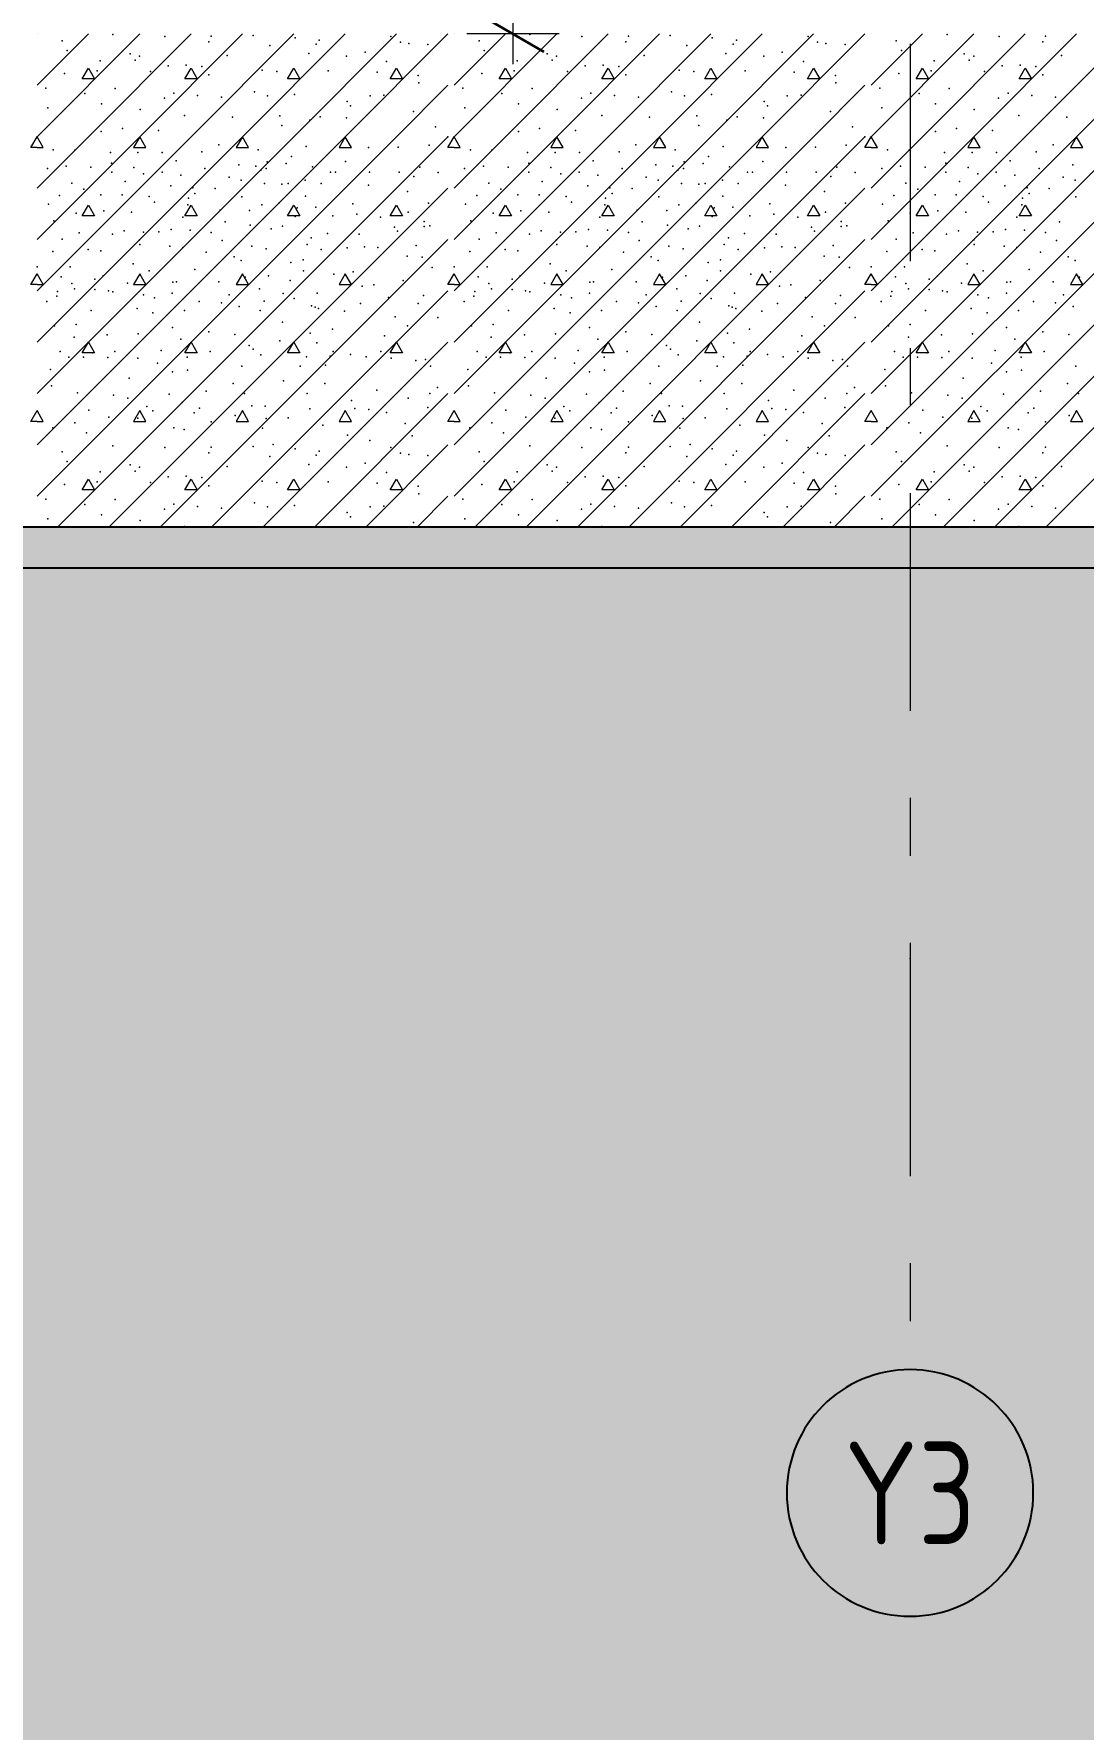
# Model space of a CAD drawing. Header units: millimetres. Extents: x 18162 to 7085488, y 72188 to 247925.
# Drawn here: x 3675697 to 3678250, y 86243 to 90368 of the extents above; entities that cross this region are included whole.
import ezdxf
from ezdxf.enums import TextEntityAlignment as Align

# ---------------------------------------------------------------- set-up
doc = ezdxf.new("R2010")
doc.units = ezdxf.units.MM
doc.header["$MEASUREMENT"] = 0
doc.linetypes.add('Double Dashed', pattern=[1093.611073, 529.166651, -211.666656, 141.111112, -211.666656])
for name, color, linetype in [('Drawing & Figure', 7, 'Continuous'), ('Structural - Bearing', 7, 'Continuous'), ('Structural - Grid', 7, 'Continuous')]:
    doc.layers.add(name, color=color, linetype=linetype)
doc.styles.add('GENERATED_STYLE_3', font='', dxfattribs={"width": 0.8})
doc.styles.get('GENERATED_STYLE_3').set_extended_font_data('ISOCPEUR MON')
doc.dimstyles.new('GENERATED_STYLE__5', dxfattribs={"dimtxt": 220.000005, "dimasz": 114, "dimexe": 0.18, "dimexo": 150, "dimgap": 0, "dimtad": 1, "dimdec": 0, "dimzin": 0, "dimdsep": 46, "dimtxsty": 'GENERATED_STYLE_3', "dimblk": 'ARROWHEAD_2', "dimblk1": 'ARROWHEAD_2', "dimblk2": 'ARROWHEAD_2', "dimcen": 0.09, "dimclrd": 13, "dimclre": 13, "dimclrt": 13, "dimadec": 0, "dimazin": 0, "dimtfac": 1, "dimtdec": 4, "dimtmove": 0, "dimatfit": 3, "dimfxl": 1, "dimtolj": 1, "dimtzin": 0, "dimarcsym": 0})

# ---------------------------------------------------------------- blocks, each defined once
blk = doc.blocks.new('*X953', base_point=(3761974.7, 95118))
at = {"layer": 'Structural - Bearing', "color": 7, "linetype": 'Continuous', "lineweight": 9}
for p, q in [((3675704.2, 90242.9), (3675829.2, 90368)), ((3675704.2, 90367.9), (3675704.2, 90368)), ((3675704.2, 90117.9), (3675954.2, 90368)), ((3675829.2, 90117.9), (3676079.2, 90368)), ((3675954.2, 90117.9), (3676204.2, 90368)), ((3676079.2, 90117.9), (3676329.2, 90368)), ((3676204.2, 90117.9), (3676454.2, 90368)), ((3676329.2, 90117.9), (3676579.2, 90368)), ((3676454.2, 90117.9), (3676704.2, 90367.9)), ((3676719.3, 90242.9), (3676844.4, 90368)), ((3676719.3, 90367.9), (3676719.4, 90368)), ((3676719.3, 90117.9), (3676969.4, 90368)), ((3676844.3, 90117.9), (3677094.4, 90368)), ((3676969.3, 90117.9), (3677219.4, 90368)), ((3677094.3, 90117.9), (3677344.4, 90368)), ((3677219.3, 90117.9), (3677469.4, 90368)), ((3677344.3, 90117.9), (3677594.4, 90368)), ((3677469.3, 90117.9), (3677719.3, 90367.9)), ((3677734.4, 90242.9), (3677859.5, 90368)), ((3677734.4, 90367.9), (3677734.5, 90368)), ((3677734.4, 90117.9), (3677984.5, 90368)), ((3677859.4, 90117.9), (3678109.5, 90368)), ((3677984.4, 90117.9), (3678234.5, 90368)), ((3678109.4, 90117.9), (3678359.5, 90368)), ((3678234.4, 90117.9), (3678484.5, 90368)), ((3675814, 90258.6), (3675829.2, 90284.6)), ((3675844.1, 90258.6), (3675814, 90258.6)), ((3675829.2, 90284.6), (3675844.1, 90258.6)), ((3676064, 90258.6), (3676079.2, 90284.6)), ((3676094.1, 90258.6), (3676064, 90258.6)), ((3676079.2, 90284.6), (3676094.1, 90258.6)), ((3676314, 90258.6), (3676329.2, 90284.6)), ((3676344.1, 90258.6), (3676314, 90258.6)), ((3676329.2, 90284.6), (3676344.1, 90258.6)), ((3676564, 90258.6), (3676579.2, 90284.6)), ((3676594.1, 90258.6), (3676564, 90258.6)), ((3676579.2, 90284.6), (3676594.1, 90258.6)), ((3676829.2, 90258.6), (3676844.3, 90284.6)), ((3676859.2, 90258.6), (3676829.2, 90258.6)), ((3676844.3, 90284.6), (3676859.2, 90258.6)), ((3677079.2, 90258.6), (3677094.3, 90284.6)), ((3677109.2, 90258.6), (3677079.2, 90258.6)), ((3677094.3, 90284.6), (3677109.2, 90258.6)), ((3677329.2, 90258.6), (3677344.3, 90284.6)), ((3677359.2, 90258.6), (3677329.2, 90258.6)), ((3677344.3, 90284.6), (3677359.2, 90258.6)), ((3677579.2, 90258.6), (3677594.3, 90284.6)), ((3677609.2, 90258.6), (3677579.2, 90258.6)), ((3677594.3, 90284.6), (3677609.2, 90258.6)), ((3677844.3, 90258.6), (3677859.4, 90284.6)), ((3677874.3, 90258.6), (3677844.3, 90258.6)), ((3677859.4, 90284.6), (3677874.3, 90258.6)), ((3678094.3, 90258.6), (3678109.4, 90284.6)), ((3678124.3, 90258.6), (3678094.3, 90258.6)), ((3678109.4, 90284.6), (3678124.3, 90258.6)), ((3676579.2, 90117.9), (3676704.2, 90242.9)), ((3677594.3, 90117.9), (3677719.3, 90242.9)), ((3675689, 90091.9), (3675704.2, 90117.9)), ((3675704.2, 90091.9), (3675689, 90091.9)), ((3675704.2, 89242.9), (3676579.2, 90117.9)), ((3675704.2, 89367.9), (3676454.2, 90117.9)), ((3675704.2, 89992.9), (3675829.2, 90117.9)), ((3675704.2, 89492.9), (3676329.2, 90117.9)), ((3675704.2, 89617.9), (3676204.2, 90117.9)), ((3675704.2, 89742.9), (3676079.2, 90117.9)), ((3675704.2, 89867.9), (3675954.2, 90117.9)), ((3675719.3, 90091.9), (3675704.2, 90117.9)), ((3675704.2, 90091.9), (3675719.3, 90091.9)), ((3675754.2, 89168), (3676704.2, 90117.9)), ((3675954.2, 90117.9), (3675939.2, 90091.9)), ((3675939.2, 90091.9), (3675969.3, 90091.9)), ((3675969.3, 90091.9), (3675954.2, 90117.9)), ((3676204.2, 90117.9), (3676189.2, 90091.9)), ((3676189.2, 90091.9), (3676219.3, 90091.9)), ((3676219.3, 90091.9), (3676204.2, 90117.9)), ((3676454.2, 90117.9), (3676439.2, 90091.9)), ((3676439.2, 90091.9), (3676469.3, 90091.9)), ((3676469.3, 90091.9), (3676454.2, 90117.9)), ((3676704.2, 90091.9), (3676719.3, 90117.9)), ((3676719.3, 90091.9), (3676704.2, 90091.9)), ((3676719.3, 89242.9), (3677594.3, 90117.9)), ((3676719.3, 89367.9), (3677469.3, 90117.9)), ((3676719.3, 89992.9), (3676844.3, 90117.9)), ((3676719.3, 89492.9), (3677344.3, 90117.9)), ((3676719.3, 89617.9), (3677219.3, 90117.9)), ((3676719.3, 89742.9), (3677094.3, 90117.9)), ((3676719.3, 89867.9), (3676969.3, 90117.9)), ((3676734.4, 90091.9), (3676719.3, 90117.9)), ((3676719.3, 90091.9), (3676734.4, 90091.9)), ((3676769.4, 89168), (3677719.3, 90117.9)), ((3676969.3, 90117.9), (3676954.4, 90091.9)), ((3676954.4, 90091.9), (3676984.4, 90091.9)), ((3676984.4, 90091.9), (3676969.3, 90117.9)), ((3677219.3, 90117.9), (3677204.4, 90091.9)), ((3677204.4, 90091.9), (3677234.4, 90091.9)), ((3677234.4, 90091.9), (3677219.3, 90117.9)), ((3677469.3, 90117.9), (3677454.4, 90091.9)), ((3677454.4, 90091.9), (3677484.4, 90091.9)), ((3677484.4, 90091.9), (3677469.3, 90117.9)), ((3677719.3, 90091.9), (3677734.4, 90117.9)), ((3677734.4, 90091.9), (3677719.3, 90091.9)), ((3677734.4, 89242.9), (3678609.4, 90117.9)), ((3677734.4, 89367.9), (3678484.4, 90117.9)), ((3677734.4, 89992.9), (3677859.4, 90117.9)), ((3677734.4, 89492.9), (3678359.4, 90117.9)), ((3677734.4, 89617.9), (3678234.4, 90117.9)), ((3677734.4, 89742.9), (3678109.4, 90117.9)), ((3677734.4, 89867.9), (3677984.4, 90117.9)), ((3677749.5, 90091.9), (3677734.4, 90117.9)), ((3677734.4, 90091.9), (3677749.5, 90091.9)), ((3677784.5, 89168), (3678734.4, 90117.9)), ((3677984.4, 90117.9), (3677969.5, 90091.9)), ((3677969.5, 90091.9), (3677999.5, 90091.9)), ((3677999.5, 90091.9), (3677984.4, 90117.9)), ((3678234.4, 90117.9), (3678219.5, 90091.9)), ((3678219.5, 90091.9), (3678249.5, 90091.9)), ((3678249.5, 90091.9), (3678234.4, 90117.9)), ((3675879.2, 89168), (3676704.2, 89992.9)), ((3676894.4, 89168), (3677719.3, 89992.9)), ((3677909.5, 89168), (3678734.4, 89992.9)), ((3675814, 89925.3), (3675829.2, 89951.3)), ((3675844.1, 89925.2), (3675814, 89925.3)), ((3675829.2, 89951.3), (3675844.1, 89925.2)), ((3676064, 89925.3), (3676079.2, 89951.3)), ((3676094.1, 89925.2), (3676064, 89925.3)), ((3676079.2, 89951.3), (3676094.1, 89925.2)), ((3676314, 89925.3), (3676329.2, 89951.3)), ((3676344.1, 89925.2), (3676314, 89925.3)), ((3676329.2, 89951.3), (3676344.1, 89925.2)), ((3676564, 89925.3), (3676579.2, 89951.3)), ((3676594.1, 89925.2), (3676564, 89925.3)), ((3676579.2, 89951.3), (3676594.1, 89925.2)), ((3676829.2, 89925.3), (3676844.3, 89951.3)), ((3676859.2, 89925.2), (3676829.2, 89925.3)), ((3676844.3, 89951.3), (3676859.2, 89925.2)), ((3677079.2, 89925.3), (3677094.3, 89951.3)), ((3677109.2, 89925.2), (3677079.2, 89925.3)), ((3677094.3, 89951.3), (3677109.2, 89925.2)), ((3677329.2, 89925.3), (3677344.3, 89951.3)), ((3677359.2, 89925.2), (3677329.2, 89925.3)), ((3677344.3, 89951.3), (3677359.2, 89925.2)), ((3677579.2, 89925.3), (3677594.3, 89951.3)), ((3677609.2, 89925.2), (3677579.2, 89925.3)), ((3677594.3, 89951.3), (3677609.2, 89925.2)), ((3677844.3, 89925.3), (3677859.4, 89951.3)), ((3677874.3, 89925.2), (3677844.3, 89925.3)), ((3677859.4, 89951.3), (3677874.3, 89925.2)), ((3678094.3, 89925.3), (3678109.4, 89951.3)), ((3678124.3, 89925.2), (3678094.3, 89925.3)), ((3678109.4, 89951.3), (3678124.3, 89925.2)), ((3676004.2, 89168), (3676704.2, 89867.9)), ((3677019.4, 89168), (3677719.3, 89867.9)), ((3678034.5, 89168), (3678734.4, 89867.9)), ((3675689, 89758.6), (3675704.2, 89784.6)), ((3675704.2, 89758.6), (3675689, 89758.6)), ((3675719.3, 89758.6), (3675704.2, 89784.6)), ((3675704.2, 89758.6), (3675719.3, 89758.6)), ((3675954.2, 89784.6), (3675939.2, 89758.6)), ((3675939.2, 89758.6), (3675969.3, 89758.6)), ((3675969.3, 89758.6), (3675954.2, 89784.6)), ((3676204.2, 89784.6), (3676189.2, 89758.6)), ((3676189.2, 89758.6), (3676219.3, 89758.6)), ((3676219.3, 89758.6), (3676204.2, 89784.6)), ((3676454.2, 89784.6), (3676439.2, 89758.6)), ((3676439.2, 89758.6), (3676469.3, 89758.6)), ((3676469.3, 89758.6), (3676454.2, 89784.6)), ((3676704.2, 89758.6), (3676719.3, 89784.6)), ((3676719.3, 89758.6), (3676704.2, 89758.6)), ((3676734.4, 89758.6), (3676719.3, 89784.6)), ((3676719.3, 89758.6), (3676734.4, 89758.6)), ((3676969.3, 89784.6), (3676954.4, 89758.6)), ((3676954.4, 89758.6), (3676984.4, 89758.6)), ((3676984.4, 89758.6), (3676969.3, 89784.6)), ((3677219.3, 89784.6), (3677204.4, 89758.6)), ((3677204.4, 89758.6), (3677234.4, 89758.6)), ((3677234.4, 89758.6), (3677219.3, 89784.6)), ((3677469.3, 89784.6), (3677454.4, 89758.6)), ((3677454.4, 89758.6), (3677484.4, 89758.6)), ((3677484.4, 89758.6), (3677469.3, 89784.6)), ((3677719.3, 89758.6), (3677734.4, 89784.6)), ((3677734.4, 89758.6), (3677719.3, 89758.6)), ((3677749.5, 89758.6), (3677734.4, 89784.6)), ((3677734.4, 89758.6), (3677749.5, 89758.6)), ((3677984.4, 89784.6), (3677969.5, 89758.6)), ((3677969.5, 89758.6), (3677999.5, 89758.6)), ((3677999.5, 89758.6), (3677984.4, 89784.6)), ((3678234.4, 89784.6), (3678219.5, 89758.6)), ((3678219.5, 89758.6), (3678249.5, 89758.6)), ((3678249.5, 89758.6), (3678234.4, 89784.6)), ((3676129.2, 89168), (3676704.2, 89742.9)), ((3677144.4, 89168), (3677719.3, 89742.9)), ((3678159.5, 89168), (3678734.4, 89742.9)), ((3675814, 89591.9), (3675829.2, 89617.9)), ((3675844.1, 89591.9), (3675814, 89591.9)), ((3675829.2, 89617.9), (3675844.1, 89591.9)), ((3676064, 89591.9), (3676079.2, 89617.9)), ((3676094.1, 89591.9), (3676064, 89591.9)), ((3676079.2, 89617.9), (3676094.1, 89591.9)), ((3676254.2, 89168), (3676704.2, 89617.9)), ((3676314, 89591.9), (3676329.2, 89617.9)), ((3676344.1, 89591.9), (3676314, 89591.9)), ((3676329.2, 89617.9), (3676344.1, 89591.9)), ((3676564, 89591.9), (3676579.2, 89617.9)), ((3676594.1, 89591.9), (3676564, 89591.9)), ((3676579.2, 89617.9), (3676594.1, 89591.9)), ((3676829.2, 89591.9), (3676844.3, 89617.9)), ((3676859.2, 89591.9), (3676829.2, 89591.9)), ((3676844.3, 89617.9), (3676859.2, 89591.9)), ((3677079.2, 89591.9), (3677094.3, 89617.9)), ((3677109.2, 89591.9), (3677079.2, 89591.9)), ((3677094.3, 89617.9), (3677109.2, 89591.9)), ((3677269.4, 89168), (3677719.3, 89617.9)), ((3677329.2, 89591.9), (3677344.3, 89617.9)), ((3677359.2, 89591.9), (3677329.2, 89591.9)), ((3677344.3, 89617.9), (3677359.2, 89591.9)), ((3677579.2, 89591.9), (3677594.3, 89617.9)), ((3677609.2, 89591.9), (3677579.2, 89591.9)), ((3677594.3, 89617.9), (3677609.2, 89591.9)), ((3677844.3, 89591.9), (3677859.4, 89617.9)), ((3677874.3, 89591.9), (3677844.3, 89591.9)), ((3677859.4, 89617.9), (3677874.3, 89591.9)), ((3678094.3, 89591.9), (3678109.4, 89617.9)), ((3678124.3, 89591.9), (3678094.3, 89591.9)), ((3678109.4, 89617.9), (3678124.3, 89591.9)), ((3676379.2, 89168), (3676704.2, 89492.9)), ((3677394.4, 89168), (3677719.3, 89492.9)), ((3675689, 89425.3), (3675704.2, 89451.3)), ((3675704.2, 89425.2), (3675689, 89425.3)), ((3675719.3, 89425.3), (3675704.2, 89451.3)), ((3675704.2, 89425.2), (3675719.3, 89425.3)), ((3675954.2, 89451.3), (3675939.2, 89425.2)), ((3675939.2, 89425.2), (3675969.3, 89425.3)), ((3675969.3, 89425.3), (3675954.2, 89451.3)), ((3676204.2, 89451.3), (3676189.2, 89425.2)), ((3676189.2, 89425.2), (3676219.3, 89425.3)), ((3676219.3, 89425.3), (3676204.2, 89451.3)), ((3676454.2, 89451.3), (3676439.2, 89425.2)), ((3676439.2, 89425.2), (3676469.3, 89425.3)), ((3676469.3, 89425.3), (3676454.2, 89451.3)), ((3676704.2, 89425.3), (3676719.3, 89451.3)), ((3676719.3, 89425.2), (3676704.2, 89425.3)), ((3676734.4, 89425.3), (3676719.3, 89451.3)), ((3676719.3, 89425.2), (3676734.4, 89425.3)), ((3676969.3, 89451.3), (3676954.4, 89425.2)), ((3676954.4, 89425.2), (3676984.4, 89425.3)), ((3676984.4, 89425.3), (3676969.3, 89451.3)), ((3677219.3, 89451.3), (3677204.4, 89425.2)), ((3677204.4, 89425.2), (3677234.4, 89425.3)), ((3677234.4, 89425.3), (3677219.3, 89451.3)), ((3677469.3, 89451.3), (3677454.4, 89425.2)), ((3677454.4, 89425.2), (3677484.4, 89425.3)), ((3677484.4, 89425.3), (3677469.3, 89451.3)), ((3677719.3, 89425.3), (3677734.4, 89451.3)), ((3677734.4, 89425.2), (3677719.3, 89425.3)), ((3677749.5, 89425.3), (3677734.4, 89451.3)), ((3677734.4, 89425.2), (3677749.5, 89425.3)), ((3677984.4, 89451.3), (3677969.5, 89425.2)), ((3677969.5, 89425.2), (3677999.5, 89425.3)), ((3677999.5, 89425.3), (3677984.4, 89451.3)), ((3678234.4, 89451.3), (3678219.5, 89425.2)), ((3678219.5, 89425.2), (3678249.5, 89425.3)), ((3678249.5, 89425.3), (3678234.4, 89451.3)), ((3676504.2, 89168), (3676704.2, 89367.9)), ((3677519.4, 89168), (3677719.3, 89367.9)), ((3675814, 89258.6), (3675829.2, 89284.6)), ((3675844.1, 89258.6), (3675814, 89258.6)), ((3675829.2, 89284.6), (3675844.1, 89258.6)), ((3676064, 89258.6), (3676079.2, 89284.6)), ((3676094.1, 89258.6), (3676064, 89258.6)), ((3676079.2, 89284.6), (3676094.1, 89258.6)), ((3676314, 89258.6), (3676329.2, 89284.6)), ((3676344.1, 89258.6), (3676314, 89258.6)), ((3676329.2, 89284.6), (3676344.1, 89258.6)), ((3676564, 89258.6), (3676579.2, 89284.6)), ((3676594.1, 89258.6), (3676564, 89258.6)), ((3676579.2, 89284.6), (3676594.1, 89258.6)), ((3676829.2, 89258.6), (3676844.3, 89284.6)), ((3676859.2, 89258.6), (3676829.2, 89258.6)), ((3676844.3, 89284.6), (3676859.2, 89258.6)), ((3677079.2, 89258.6), (3677094.3, 89284.6)), ((3677109.2, 89258.6), (3677079.2, 89258.6)), ((3677094.3, 89284.6), (3677109.2, 89258.6)), ((3677329.2, 89258.6), (3677344.3, 89284.6)), ((3677359.2, 89258.6), (3677329.2, 89258.6)), ((3677344.3, 89284.6), (3677359.2, 89258.6)), ((3677579.2, 89258.6), (3677594.3, 89284.6)), ((3677609.2, 89258.6), (3677579.2, 89258.6)), ((3677594.3, 89284.6), (3677609.2, 89258.6)), ((3677844.3, 89258.6), (3677859.4, 89284.6)), ((3677874.3, 89258.6), (3677844.3, 89258.6)), ((3677859.4, 89284.6), (3677874.3, 89258.6)), ((3678094.3, 89258.6), (3678109.4, 89284.6)), ((3678124.3, 89258.6), (3678094.3, 89258.6)), ((3678109.4, 89284.6), (3678124.3, 89258.6)), ((3676629.2, 89168), (3676704.2, 89242.9)), ((3677644.4, 89168), (3677719.3, 89242.9))]:
    blk.add_line(p, q, dxfattribs=at)
for p in [(3675765, 90351.5), (3675888.7, 90366.2), (3676015.3, 90361.9), (3676122.2, 90349.1), (3676128.4, 90362.2), (3676230.4, 90364.5), (3676270.6, 90339.8), (3676332.4, 90358.3), (3676383.5, 90343.4), (3676391.2, 90353.1), (3676565.7, 90361.4), (3676588.9, 90347.5), (3676609, 90344.4), (3676655.8, 90342.2), (3676780.1, 90351.5), (3676903.8, 90366.2), (3677030.5, 90361.9), (3677137.4, 90349.1), (3677143.5, 90362.2), (3677245.5, 90364.5), (3677285.7, 90339.8), (3677347.5, 90358.3), (3677398.6, 90343.4), (3677406.3, 90353.1), (3677580.9, 90361.4), (3677604, 90347.5), (3677624.1, 90344.4), (3677671, 90342.2), (3677795.2, 90351.5), (3677919, 90366.2), (3678045.6, 90361.9), (3678152.5, 90349.1), (3678158.6, 90362.2), (3675777.6, 90327.4), (3675857.6, 90302.8), (3675930.6, 90319.7), (3675943, 90304.3), (3675953.8, 90313.5), (3676023.3, 90290.4), (3676066.9, 90292.1), (3676105.2, 90288.8), (3676167, 90315.1), (3676365.5, 90320.7), (3676457.8, 90313.6), (3676502.5, 90323.2), (3676554.9, 90301.2), (3676792.8, 90327.4), (3676872.7, 90302.8), (3676945.7, 90319.7), (3676958.1, 90304.3), (3676968.9, 90313.5), (3677038.5, 90290.4), (3677082, 90292.1), (3677120.4, 90288.8), (3677182.2, 90315.1), (3677380.6, 90320.7), (3677473, 90313.6), (3677517.7, 90323.2), (3677570, 90301.2), (3677807.9, 90327.4), (3677887.8, 90302.8), (3677960.9, 90319.7), (3677973.2, 90304.3), (3677984, 90313.5), (3678053.6, 90290.4), (3678097.1, 90292.1), (3678135.5, 90288.8), (3678197.3, 90315.1), (3675771.4, 90271.7), (3675850.3, 90278), (3675980.1, 90276.4), (3676122, 90268.2), (3676252, 90279.5), (3676287.6, 90276.4), (3676412.8, 90278), (3676531.7, 90274.9), (3676632.2, 90267.2), (3676633.4, 90249.3), (3676786.6, 90271.7), (3676865.4, 90278), (3676995.2, 90276.4), (3677137.1, 90268.2), (3677267.2, 90279.5), (3677302.7, 90276.4), (3677427.9, 90278), (3677546.9, 90274.9), (3677647.3, 90267.2), (3677648.5, 90249.3), (3677801.7, 90271.7), (3677880.5, 90278), (3678010.3, 90276.4), (3678152.2, 90268.2), (3675725.3, 90236), (3675820.6, 90223.1), (3675894.1, 90235.2), (3676014.1, 90211.5), (3676037.4, 90223.7), (3676094.9, 90217.9), (3676152.8, 90214.1), (3676233.5, 90227), (3676264.9, 90217.3), (3676264.9, 90217.3), (3676330.8, 90220.8), (3676514.9, 90217.3), (3676548.7, 90219.3), (3676740.5, 90236), (3676835.7, 90223.1), (3676909.2, 90235.2), (3677029.2, 90211.5), (3677052.5, 90223.7), (3677110, 90217.9), (3677167.9, 90214.1), (3677248.6, 90227), (3677280, 90217.3), (3677280, 90217.3), (3677346, 90220.8), (3677530, 90217.3), (3677563.9, 90219.3), (3677755.6, 90236), (3677850.9, 90223.1), (3677924.3, 90235.2), (3678044.3, 90211.5), (3678067.7, 90223.7), (3678125.2, 90217.9), (3678183, 90214.1), (3675730.5, 90188.3), (3675861.2, 90198), (3675955.2, 90183.7), (3676063.5, 90169.8), (3676180.1, 90165.2), (3676295.3, 90168.3), (3676393.3, 90166), (3676459.1, 90203.8), (3676466.8, 90193), (3676620.6, 90178.8), (3676745.6, 90188.3), (3676876.3, 90198), (3676970.4, 90183.7), (3677078.6, 90169.8), (3677195.2, 90165.2), (3677310.4, 90168.3), (3677408.4, 90166), (3677474.2, 90203.8), (3677482, 90193), (3677635.7, 90178.8), (3677760.7, 90188.3), (3677891.4, 90198), (3677985.5, 90183.7), (3678093.8, 90169.8), (3678210.4, 90165.2), (3675860.5, 90130.4), (3675912.1, 90138.1), (3675999.6, 90132.9), (3676299.9, 90145.1), (3676367.8, 90158), (3676457.6, 90163.6), (3676674, 90141.5), (3676875.7, 90130.4), (3676927.2, 90138.1), (3677014.7, 90132.9), (3677315.1, 90145.1), (3677382.9, 90158), (3677472.7, 90163.6), (3677689.1, 90141.5), (3677890.8, 90130.4), (3677942.3, 90138.1), (3678029.9, 90132.9), (3675704.2, 90117.9), (3675704.2, 90117.9), (3675704.2, 90117.9), (3675743.8, 90086.2), (3675796.4, 90085.1), (3676146.9, 90097.8), (3676242.2, 90086.2), (3676359.4, 90093.9), (3676511.3, 90091.3), (3676583.5, 90092.5), (3676658.5, 90097), (3676704.2, 90117.9), (3676704.2, 90117.9), (3676704.2, 90117.9), (3676719.3, 90117.9), (3676719.3, 90117.9), (3676719.3, 90117.9), (3676758.9, 90086.2), (3676811.5, 90085.1), (3677162, 90097.8), (3677257.3, 90086.2), (3677374.5, 90093.9), (3677526.5, 90091.3), (3677598.7, 90092.5), (3677673.6, 90097), (3677719.3, 90117.9), (3677719.3, 90117.9), (3677719.3, 90117.9), (3677734.4, 90117.9), (3677734.4, 90117.9), (3677734.4, 90117.9), (3677774, 90086.2), (3677826.6, 90085.1), (3678177.2, 90097.8), (3675729.8, 90040.8), (3675775.5, 90046), (3675835.5, 90044), (3675882.9, 90079.8), (3675885.8, 90053.7), (3675939.9, 90042.9), (3675949.8, 90079.8), (3676009.1, 90079.8), (3676042.5, 90059.2), (3676105.6, 90081.1), (3676112.9, 90040.8), (3676195.2, 90049.4), (3676236.6, 90046), (3676262.3, 90040.8), (3676264.4, 90056.8), (3676310.4, 90052.7), (3676323.3, 90069.5), (3676374.4, 90044.7), (3676455.4, 90057.3), (3676635.8, 90043.4), (3676744.9, 90040.8), (3676790.7, 90046), (3676850.7, 90044), (3676898, 90079.8), (3676900.9, 90053.7), (3676955.1, 90042.9), (3676965, 90079.8), (3677024.2, 90079.8), (3677057.7, 90059.2), (3677120.8, 90081.1), (3677128.1, 90040.8), (3677210.3, 90049.4), (3677251.7, 90046), (3677277.4, 90040.8), (3677279.5, 90056.8), (3677325.5, 90052.7), (3677338.4, 90069.5), (3677389.5, 90044.7), (3677470.5, 90057.3), (3677650.9, 90043.4), (3677760, 90040.8), (3677805.8, 90046), (3677865.8, 90044), (3677913.1, 90079.8), (3677916.1, 90053.7), (3677970.2, 90042.9), (3677980.1, 90079.8), (3678039.3, 90079.8), (3678072.8, 90059.2), (3678135.9, 90081.1), (3678143.2, 90040.8), (3678225.4, 90049.4), (3675788.9, 90005.1), (3675886.3, 90031.2), (3675918.9, 90009), (3675963.7, 90027.9), (3676008.6, 90031.2), (3676054.1, 90024.4), (3676171.5, 90019.6), (3676200.8, 90011.9), (3676248.9, 90036.7), (3676257.6, 90003.8), (3676299.9, 90002.7), (3676315.4, 90004.3), (3676357.1, 90012), (3676395.4, 90003.8), (3676418.7, 90031.2), (3676430.7, 90031.3), (3676510.9, 89999.6), (3676513.4, 90031.2), (3676585.6, 90031.2), (3676621.4, 90021.3), (3676680.6, 90031.1), (3676804, 90005.1), (3676901.4, 90031.2), (3676934, 90009), (3676978.8, 90027.9), (3677023.8, 90031.2), (3677069.3, 90024.4), (3677186.6, 90019.6), (3677216, 90011.9), (3677264.1, 90036.7), (3677272.7, 90003.8), (3677315.1, 90002.7), (3677330.5, 90004.3), (3677372.2, 90012), (3677410.5, 90003.8), (3677433.8, 90031.2), (3677445.9, 90031.3), (3677526, 89999.6), (3677528.6, 90031.2), (3677600.7, 90031.2), (3677636.5, 90021.3), (3677695.7, 90031.1), (3677819.1, 90005.1), (3677916.5, 90031.2), (3677949.2, 90009), (3677994, 90027.9), (3678038.9, 90031.2), (3678084.4, 90024.4), (3678201.7, 90019.6), (3678231.1, 90011.9), (3675759.2, 89975.1), (3675818, 89990.6), (3675859.5, 89976.5), (3675911.3, 89976.1), (3675976.9, 89972.2), (3675989.9, 89958.7), (3676029.7, 89998.7), (3676072.8, 89968.7), (3676083.6, 89993.5), (3676088.7, 89979.9), (3676137.7, 89991.9), (3676202.6, 89971.8), (3676357.8, 89973.5), (3676605.9, 89984.2), (3676774.4, 89975.1), (3676833.2, 89990.6), (3676874.7, 89976.5), (3676926.4, 89976.1), (3676992.1, 89972.2), (3677005, 89958.7), (3677044.8, 89998.7), (3677087.9, 89968.7), (3677098.7, 89993.5), (3677103.8, 89979.9), (3677152.8, 89991.9), (3677217.7, 89971.8), (3677373, 89973.5), (3677621, 89984.2), (3677789.5, 89975.1), (3677848.3, 89990.6), (3677889.8, 89976.5), (3677941.5, 89976.1), (3678007.2, 89972.2), (3678020.1, 89958.7), (3678059.9, 89998.7), (3678103, 89968.7), (3678113.9, 89993.5), (3678118.9, 89979.9), (3678167.9, 89991.9), (3678232.8, 89971.8), (3675732.2, 89953.6), (3675799.2, 89931.7), (3675866.8, 89937.5), (3675934.4, 89934.3), (3676058.9, 89922.4), (3676070.9, 89952.3), (3676150, 89938.8), (3676221.5, 89938.1), (3676251.2, 89952.3), (3676292.4, 89956.1), (3676332.3, 89924), (3676337.4, 89944.6), (3676382.6, 89946.5), (3676424.2, 89925.2), (3676472.5, 89954.2), (3676482.2, 89929.5), (3676540.5, 89922.2), (3676607.9, 89934.3), (3676656.8, 89956.2), (3676747.3, 89953.6), (3676814.3, 89931.7), (3676881.9, 89937.5), (3676949.5, 89934.3), (3677074, 89922.4), (3677086, 89952.3), (3677165.2, 89938.8), (3677236.7, 89938.1), (3677266.3, 89952.3), (3677307.5, 89956.1), (3677347.4, 89924), (3677352.6, 89944.6), (3677397.7, 89946.5), (3677439.3, 89925.2), (3677487.6, 89954.2), (3677497.3, 89929.5), (3677555.6, 89922.2), (3677623, 89934.3), (3677671.9, 89956.2), (3677762.4, 89953.6), (3677829.4, 89931.7), (3677897, 89937.5), (3677964.6, 89934.3), (3678089.1, 89922.4), (3678101.1, 89952.3), (3678180.3, 89938.8), (3675745.2, 89913.1), (3675806.7, 89883.8), (3675887.6, 89881.1), (3675916.3, 89889.2), (3675963.1, 89885.3), (3676000.9, 89886.3), (3676031, 89891.8), (3676077.3, 89890.5), (3676128.4, 89885), (3676162.3, 89911.1), (3676223.3, 89903), (3676274, 89894.1), (3676301.6, 89900.2), (3676411.2, 89882.2), (3676488.5, 89880.6), (3676574.4, 89897.6), (3676581.2, 89888.4), (3676646.1, 89911.6), (3676646.2, 89899.8), (3676660, 89900.7), (3676760.3, 89913.1), (3676821.8, 89883.8), (3676902.7, 89881.1), (3676931.5, 89889.2), (3676978.2, 89885.3), (3677016, 89886.3), (3677046.1, 89891.8), (3677092.4, 89890.5), (3677143.5, 89885), (3677177.4, 89911.1), (3677238.4, 89903), (3677289.1, 89894.1), (3677316.7, 89900.2), (3677426.3, 89882.2), (3677503.6, 89880.6), (3677589.5, 89897.6), (3677596.3, 89888.4), (3677661.2, 89911.6), (3677661.4, 89899.8), (3677675.1, 89900.7), (3677775.4, 89913.1), (3677836.9, 89883.8), (3677917.8, 89881.1), (3677946.6, 89889.2), (3677993.3, 89885.3), (3678031.2, 89886.3), (3678061.2, 89891.8), (3678107.6, 89890.5), (3678158.6, 89885), (3678192.6, 89911.1), (3675742.6, 89838.9), (3675765.3, 89868.3), (3675828.6, 89843.6), (3675859.3, 89839.9), (3675953.8, 89866.7), (3675954.5, 89855.4), (3676027.8, 89851.7), (3676058.9, 89848.2), (3676116.2, 89837.2), (3676155, 89865.5), (3676226.7, 89851.8), (3676261.7, 89845.3), (3676361.8, 89855.9), (3676371.8, 89872.1), (3676395.8, 89843.6), (3676459.4, 89847.6), (3676501.5, 89850.1), (3676534.1, 89848.5), (3676534.1, 89848.5), (3676627.2, 89853.1), (3676757.7, 89838.9), (3676780.4, 89868.3), (3676843.7, 89843.6), (3676874.4, 89839.9), (3676968.9, 89866.7), (3676969.7, 89855.4), (3677042.9, 89851.7), (3677074, 89848.2), (3677131.3, 89837.2), (3677170.1, 89865.5), (3677241.8, 89851.8), (3677276.8, 89845.3), (3677376.9, 89855.9), (3677386.9, 89872.1), (3677410.9, 89843.6), (3677474.5, 89847.6), (3677516.6, 89850.1), (3677549.2, 89848.5), (3677549.2, 89848.5), (3677642.3, 89853.1), (3677772.9, 89838.9), (3677795.5, 89868.3), (3677858.9, 89843.6), (3677889.5, 89839.9), (3677984, 89866.7), (3677984.8, 89855.4), (3678058, 89851.7), (3678089.1, 89848.2), (3678146.5, 89837.2), (3678185.2, 89865.5), (3675704.2, 89801.6), (3675785, 89801.6), (3675938.1, 89808.3), (3676088.4, 89794.4), (3676183.8, 89825.4), (3676201, 89816.4), (3676322.3, 89811.5), (3676352.3, 89817.9), (3676604.9, 89827), (3676641.3, 89824.6), (3676666.3, 89799.8), (3676719.3, 89801.6), (3676800.1, 89801.6), (3676953.2, 89808.3), (3677103.5, 89794.4), (3677199, 89825.4), (3677216.1, 89816.4), (3677337.4, 89811.5), (3677367.4, 89817.9), (3677620, 89827), (3677656.4, 89824.6), (3677681.4, 89799.8), (3677734.4, 89801.6), (3677815.2, 89801.6), (3677968.3, 89808.3), (3678118.6, 89794.4), (3678214.1, 89825.4), (3678231.3, 89816.4), (3675763.1, 89777.2), (3675788.9, 89760.4), (3675845.1, 89771.6), (3675865.4, 89779.2), (3675924.1, 89761.7), (3675976.9, 89791.3), (3676034.4, 89763.9), (3676043.4, 89764.7), (3676147, 89764.7), (3676211.2, 89775.9), (3676267.9, 89779.7), (3676320, 89767.8), (3676352.9, 89791.3), (3676426.3, 89783.6), (3676473.9, 89788.7), (3676495.8, 89754), (3676524.2, 89757.8), (3676595, 89768.4), (3676778.2, 89777.2), (3676804, 89760.4), (3676860.3, 89771.6), (3676880.5, 89779.2), (3676939.2, 89761.7), (3676992, 89791.3), (3677049.5, 89763.9), (3677058.5, 89764.7), (3677162.1, 89764.7), (3677226.4, 89775.9), (3677283, 89779.7), (3677335.2, 89767.8), (3677368, 89791.3), (3677441.4, 89783.6), (3677489.1, 89788.7), (3677511, 89754), (3677539.3, 89757.8), (3677610.1, 89768.4), (3677793.4, 89777.2), (3677819.1, 89760.4), (3677875.4, 89771.6), (3677895.7, 89779.2), (3677954.3, 89761.7), (3678007.1, 89791.3), (3678064.6, 89763.9), (3678073.7, 89764.7), (3678177.2, 89764.7), (3678241.5, 89775.9), (3675728.3, 89716.6), (3675752.2, 89729.9), (3675754.4, 89741.6), (3675795.3, 89747.5), (3675845.1, 89746), (3675878.1, 89743.1), (3675888.9, 89740.8), (3675963.7, 89733.1), (3675989.9, 89725.6), (3676033.5, 89737.2), (3676099.1, 89716.8), (3676153.1, 89713.8), (3676172, 89733.1), (3676246, 89747.5), (3676257.2, 89717.6), (3676303.4, 89736.4), (3676329.7, 89724.4), (3676386.4, 89737.2), (3676491.5, 89712.4), (3676559.7, 89726.7), (3676632.2, 89712.2), (3676644.8, 89731.7), (3676743.5, 89716.6), (3676767.3, 89729.9), (3676769.6, 89741.6), (3676810.4, 89747.5), (3676860.3, 89746), (3676893.2, 89743.1), (3676904, 89740.8), (3676978.8, 89733.1), (3677005, 89725.6), (3677048.7, 89737.2), (3677114.2, 89716.8), (3677168.3, 89713.8), (3677187.1, 89733.1), (3677261.1, 89747.5), (3677272.3, 89717.6), (3677318.5, 89736.4), (3677344.8, 89724.4), (3677401.5, 89737.2), (3677506.7, 89712.4), (3677574.8, 89726.7), (3677647.3, 89712.2), (3677659.9, 89731.7), (3677758.6, 89716.6), (3677782.5, 89729.9), (3677784.7, 89741.6), (3677825.5, 89747.5), (3677875.4, 89746), (3677908.3, 89743.1), (3677919.1, 89740.8), (3677994, 89733.1), (3678020.1, 89725.6), (3678063.8, 89737.2), (3678129.3, 89716.8), (3678183.4, 89713.8), (3678202.2, 89733.1), (3675836.3, 89695.2), (3675947.6, 89699.8), (3675986.4, 89689.2), (3676063, 89694.7), (3676195.9, 89704.4), (3676247.4, 89695.2), (3676372.6, 89706), (3676380.8, 89703.4), (3676389.6, 89699.8), (3676452.9, 89693.7), (3676575.5, 89679.5), (3676680.1, 89678.2), (3676851.5, 89695.2), (3676962.7, 89699.8), (3677001.5, 89689.2), (3677078.2, 89694.7), (3677211, 89704.4), (3677262.5, 89695.2), (3677387.7, 89706), (3677395.9, 89703.4), (3677404.7, 89699.8), (3677468.1, 89693.7), (3677590.6, 89679.5), (3677695.2, 89678.2), (3677866.6, 89695.2), (3677977.9, 89699.8), (3678016.6, 89689.2), (3678093.3, 89694.7), (3678226.1, 89704.4), (3675746.7, 89658.1), (3675794.6, 89630.3), (3675799.2, 89661.3), (3675875.1, 89635.5), (3675950.7, 89638), (3676033.6, 89653.7), (3676122.1, 89643.3), (3676185.5, 89636.8), (3676301.9, 89666.6), (3676369.3, 89639.8), (3676423.1, 89649.4), (3676550.3, 89633.4), (3676605.9, 89658.1), (3676761.8, 89658.1), (3676809.8, 89630.3), (3676814.3, 89661.3), (3676890.3, 89635.5), (3676965.8, 89638), (3677048.7, 89653.7), (3677137.3, 89643.3), (3677200.6, 89636.8), (3677317, 89666.6), (3677384.4, 89639.8), (3677438.3, 89649.4), (3677565.4, 89633.4), (3677621, 89658.1), (3677777, 89658.1), (3677824.9, 89630.3), (3677829.4, 89661.3), (3677905.4, 89635.5), (3677981, 89638), (3678063.8, 89653.7), (3678152.4, 89643.3), (3678215.7, 89636.8), (3675760.6, 89595.4), (3675840.4, 89591.7), (3675893.5, 89595.4), (3676006.1, 89597.8), (3676054.1, 89625.2), (3676125.3, 89595.4), (3676220.8, 89610.2), (3676230.6, 89600.7), (3676249.3, 89587.2), (3676294.9, 89621.3), (3676384.9, 89616.4), (3676425.1, 89595.4), (3676467.2, 89588.1), (3676541, 89595.4), (3676775.8, 89595.4), (3676855.5, 89591.7), (3676908.7, 89595.4), (3677021.2, 89597.8), (3677069.3, 89625.2), (3677140.4, 89595.4), (3677235.9, 89610.2), (3677245.7, 89600.7), (3677264.4, 89587.2), (3677310.1, 89621.3), (3677400.1, 89616.4), (3677440.3, 89595.4), (3677482.4, 89588.1), (3677556.1, 89595.4), (3677790.9, 89595.4), (3677870.6, 89591.7), (3677923.8, 89595.4), (3678036.3, 89597.8), (3678084.4, 89625.2), (3678155.6, 89595.4), (3675737.4, 89551.5), (3675782, 89581.1), (3675817.2, 89581.4), (3675876.5, 89580.9), (3675949.8, 89578.8), (3675997.1, 89566.9), (3676069.6, 89581.4), (3676070.1, 89549.6), (3676202.6, 89559.2), (3676344.8, 89559.3), (3676360.2, 89582.4), (3676406.6, 89562.3), (3676417.4, 89583.9), (3676505.5, 89582.4), (3676566.1, 89579.3), (3676626, 89573.1), (3676649.4, 89576.1), (3676661.5, 89559.2), (3676752.6, 89551.5), (3676797.1, 89581.1), (3676832.3, 89581.4), (3676891.7, 89580.9), (3676965, 89578.8), (3677012.2, 89566.9), (3677084.7, 89581.4), (3677085.2, 89549.6), (3677217.7, 89559.2), (3677359.9, 89559.3), (3677375.3, 89582.4), (3677421.7, 89562.3), (3677432.5, 89583.9), (3677520.6, 89582.4), (3677581.2, 89579.3), (3677641.1, 89573.1), (3677664.6, 89576.1), (3677676.7, 89559.2), (3677767.7, 89551.5), (3677812.2, 89581.1), (3677847.4, 89581.4), (3677906.8, 89580.9), (3677980.1, 89578.8), (3678027.3, 89566.9), (3678099.8, 89581.4), (3678100.3, 89549.6), (3678232.8, 89559.2), (3675739.4, 89512), (3675928.4, 89530.3), (3676033.6, 89545.4), (3676181.7, 89517.5), (3676304, 89523.9), (3676404.9, 89517.5), (3676678.6, 89507.7), (3676754.5, 89512), (3676943.5, 89530.3), (3677048.7, 89545.4), (3677196.8, 89517.5), (3677319.1, 89523.9), (3677420, 89517.5), (3677693.8, 89507.7), (3677769.7, 89512), (3677958.7, 89530.3), (3678063.8, 89545.4), (3678211.9, 89517.5), (3675802.4, 89494.3), (3675890.6, 89488.7), (3675925.5, 89481.5), (3676026.1, 89491.7), (3676057.3, 89471.1), (3676115.9, 89499), (3676208.8, 89492.8), (3676361.4, 89492.7), (3676469.5, 89476.3), (3676531.5, 89501.4), (3676607.3, 89481.5), (3676660, 89492.8), (3676817.5, 89494.3), (3676905.7, 89488.7), (3676940.6, 89481.5), (3677041.2, 89491.7), (3677072.5, 89471.1), (3677131.1, 89499), (3677223.9, 89492.8), (3677376.5, 89492.7), (3677484.6, 89476.3), (3677546.6, 89501.4), (3677622.5, 89481.5), (3677675.1, 89492.8), (3677832.6, 89494.3), (3677920.8, 89488.7), (3677955.7, 89481.5), (3678056.3, 89491.7), (3678087.6, 89471.1), (3678146.2, 89499), (3678239, 89492.8), (3675830.2, 89452.6), (3675878.6, 89435.6), (3675949.3, 89433.1), (3675971.3, 89461.6), (3675986.1, 89451.2), (3676086.3, 89446.2), (3676099.8, 89457.7), (3676128.4, 89424), (3676186.3, 89439.4), (3676227.3, 89462.9), (3676259.8, 89461.9), (3676261.8, 89432), (3676315.4, 89434), (3676367.9, 89455.7), (3676477.8, 89456.5), (3676511.7, 89454.1), (3676554.6, 89447.1), (3676655.1, 89458.7), (3676845.3, 89452.6), (3676893.7, 89435.6), (3676964.4, 89433.1), (3676986.5, 89461.6), (3677001.3, 89451.2), (3677101.5, 89446.2), (3677115, 89457.7), (3677143.5, 89424), (3677201.5, 89439.4), (3677242.4, 89462.9), (3677274.9, 89461.9), (3677276.9, 89432), (3677330.5, 89434), (3677383.1, 89455.7), (3677492.9, 89456.5), (3677526.8, 89454.1), (3677569.8, 89447.1), (3677670.2, 89458.7), (3677860.4, 89452.6), (3677908.8, 89435.6), (3677979.6, 89433.1), (3678001.6, 89461.6), (3678016.4, 89451.2), (3678116.6, 89446.2), (3678130.1, 89457.7), (3678158.6, 89424), (3678216.6, 89439.4), (3675742.6, 89409.5), (3675796.2, 89421.7), (3675824.3, 89397.3), (3676037.2, 89409.2), (3676062.6, 89405.8), (3676253.3, 89408.5), (3676399.5, 89415.9), (3676459.6, 89391.9), (3676600, 89420.4), (3676600, 89420.4), (3676617.4, 89390.3), (3676757.7, 89409.5), (3676811.3, 89421.7), (3676839.5, 89397.3), (3677052.4, 89409.2), (3677077.7, 89405.8), (3677268.4, 89408.5), (3677414.6, 89415.9), (3677474.7, 89391.9), (3677615.2, 89420.4), (3677615.2, 89420.4), (3677632.5, 89390.3), (3677772.9, 89409.5), (3677826.4, 89421.7), (3677854.6, 89397.3), (3678067.5, 89409.2), (3678092.8, 89405.8), (3675765, 89351.5), (3675888.7, 89366.1), (3676015.3, 89361.8), (3676122.2, 89349.1), (3676128.4, 89362.2), (3676230.4, 89364.5), (3676270.6, 89339.8), (3676278.9, 89369), (3676332.4, 89358.3), (3676383.5, 89343.4), (3676391.2, 89353), (3676514.4, 89379), (3676565.7, 89361.4), (3676588.9, 89347.5), (3676609, 89344.4), (3676655.8, 89342.2), (3676780.1, 89351.5), (3676903.8, 89366.1), (3677030.5, 89361.8), (3677137.4, 89349.1), (3677143.5, 89362.2), (3677245.5, 89364.5), (3677285.7, 89339.8), (3677294, 89369), (3677347.5, 89358.3), (3677398.6, 89343.4), (3677406.3, 89353), (3677529.5, 89379), (3677580.9, 89361.4), (3677604, 89347.5), (3677624.1, 89344.4), (3677671, 89342.2), (3677795.2, 89351.5), (3677919, 89366.1), (3678045.6, 89361.8), (3678152.5, 89349.1), (3678158.6, 89362.2), (3675777.6, 89327.4), (3675857.6, 89302.8), (3675930.6, 89319.7), (3675943, 89304.2), (3675953.8, 89313.5), (3676167, 89315.1), (3676365.5, 89320.7), (3676457.8, 89313.6), (3676502.5, 89323.2), (3676554.9, 89301.2), (3676792.8, 89327.4), (3676872.7, 89302.8), (3676945.7, 89319.7), (3676958.1, 89304.2), (3676968.9, 89313.5), (3677182.2, 89315.1), (3677380.6, 89320.7), (3677473, 89313.6), (3677517.7, 89323.2), (3677570, 89301.2), (3677807.9, 89327.4), (3677887.8, 89302.8), (3677960.9, 89319.7), (3677973.2, 89304.2), (3677984, 89313.5), (3678197.3, 89315.1), (3675771.4, 89271.7), (3675850.3, 89278), (3675980.1, 89276.4), (3676023.3, 89290.3), (3676066.9, 89292.1), (3676105.2, 89288.8), (3676122, 89268.1), (3676252, 89279.5), (3676287.6, 89276.4), (3676412.8, 89278), (3676531.7, 89274.9), (3676632.2, 89267.2), (3676786.6, 89271.7), (3676865.4, 89278), (3676995.2, 89276.4), (3677038.5, 89290.3), (3677082, 89292.1), (3677120.4, 89288.8), (3677137.1, 89268.1), (3677267.2, 89279.5), (3677302.7, 89276.4), (3677427.9, 89278), (3677546.9, 89274.9), (3677647.3, 89267.2), (3677801.7, 89271.7), (3677880.5, 89278), (3678010.3, 89276.4), (3678053.6, 89290.3), (3678097.1, 89292.1), (3678135.5, 89288.8), (3678152.2, 89268.1), (3675725.3, 89235.9), (3675820.6, 89223.1), (3675894.1, 89235.2), (3676037.4, 89223.7), (3676094.9, 89217.9), (3676233.5, 89227), (3676264.9, 89217.2), (3676264.9, 89217.2), (3676330.8, 89220.8), (3676514.9, 89217.2), (3676548.7, 89219.2), (3676633.4, 89249.3), (3676740.5, 89235.9), (3676835.7, 89223.1), (3676909.2, 89235.2), (3677052.5, 89223.7), (3677110, 89217.9), (3677248.6, 89227), (3677280, 89217.2), (3677280, 89217.2), (3677346, 89220.8), (3677530, 89217.2), (3677563.9, 89219.2), (3677648.5, 89249.3), (3677755.6, 89235.9), (3677850.9, 89223.1), (3677924.3, 89235.2), (3678067.7, 89223.7), (3678125.2, 89217.9), (3675730.5, 89188.3), (3675861.2, 89198), (3675955.2, 89183.7), (3676014.1, 89211.5), (3676152.8, 89214), (3676459.1, 89203.8), (3676466.8, 89193), (3676620.6, 89178.8), (3676745.6, 89188.3), (3676876.3, 89198), (3676970.4, 89183.7), (3677029.2, 89211.5), (3677167.9, 89214), (3677474.2, 89203.8), (3677482, 89193), (3677635.7, 89178.8), (3677760.7, 89188.3), (3677891.4, 89198), (3677985.5, 89183.7), (3678044.3, 89211.5), (3678183, 89214), (3676063.5, 89169.8), (3676295.3, 89168.3), (3677078.6, 89169.8), (3677310.4, 89168.3), (3678093.8, 89169.8)]:
    blk.add_point(p, dxfattribs=at)
blk = doc.blocks.new('Standard grid marker[360]_3', base_point=(3677829.1, 147118))
at = {"layer": 'Structural - Grid', "color": 13, "linetype": 'Double Dashed', "lineweight": 13}
for p, q in [((3677829.1, 146118), (3677829.1, 88118)), ((3677829.1, 88118), (3677829.1, 87118))]:
    blk.add_line(p, q, dxfattribs=at)
at = {"layer": 'Structural - Grid', "color": 13, "linetype": 'Continuous', "lineweight": 25, "flags": 128}
blk.add_lwpolyline([(3677829.1, 86518, 1), (3677829.1, 87118, 1)], format="xyb", close=True, dxfattribs=at)
at = {"layer": 'Structural - Grid', "color": 13, "linetype": 'Double Dashed', "lineweight": 13}
blk.add_point((3677829.1, 88118), dxfattribs=at)
blk.add_point((3677829.1, 88118), dxfattribs=at)
at = {"layer": 'Structural - Grid', "color": 13, "lineweight": 13, "style": 'GENERATED_STYLE_3'}
blk.add_attdef('AC_MarkerText_1', text='', height=250, rotation=360, dxfattribs=at).set_placement((3677829.1, 86943), align=Align.TOP_CENTER)
blk = doc.blocks.new('*D1045', base_point=(3761974.7, 95118))
at = {"color": 12, "linetype": 'Continuous', "lineweight": 35}
for p, q in [((3676787.8, 92011.3), (3676937.8, 91924.7)), ((3676787.8, 90411.3), (3676937.8, 90324.7))]:
    blk.add_line(p, q, dxfattribs=at)
at = {"color": 13, "linetype": 'Continuous', "lineweight": 13}
for p, q in [((3676862.8, 90368), (3676862.8, 91968)), ((3676975.3, 90368), (3676750.3, 90368)), ((3676862.8, 90294.7), (3676862.8, 90368))]:
    blk.add_line(p, q, dxfattribs=at)
at = {"color": 13, "lineweight": 13, "insert": (3676926.6, 90908.9), "char_height": 220, "attachment_point": 7, "rotation": 90, "style": 'GENERATED_STYLE_3'}
blk.add_mtext('\\A1;{\\pql;\\fISOCPEUR MON|b0|i0|c0|p0;\\W0.800000;1,600}', dxfattribs=at)
blk = doc.blocks.new('ARROWHEAD_2')
at = {"color": 0, "linetype": 'Continuous', "lineweight": 0}
for p, q in [((-0.378, -0.655), (0.378, 0.655)), ((0, 0), (-1, 0))]:
    blk.add_line(p, q, dxfattribs=at)
blk = doc.blocks.new('*D1081', base_point=(3761974.7, 95118))
at = {"color": 12, "linetype": 'Continuous', "lineweight": 35}
for p, q in [((3680249.8, 90861.3), (3680399.8, 90774.7)), ((3680249.8, 90411.3), (3680399.8, 90324.7))]:
    blk.add_line(p, q, dxfattribs=at)
at = {"color": 13, "linetype": 'Continuous', "lineweight": 13}
for p, q in [((3680437.3, 90818), (3680212.3, 90818)), ((3680324.8, 90368), (3680324.8, 90818)), ((3680437.3, 90368), (3680212.3, 90368)), ((3680324.8, 90294.7), (3680324.8, 90368))]:
    blk.add_line(p, q, dxfattribs=at)
at = {"color": 13, "lineweight": 13, "insert": (3680344.7, 89938.2), "char_height": 220, "attachment_point": 7, "rotation": 90, "style": 'GENERATED_STYLE_3'}
blk.add_mtext('\\A1;{\\pql;\\fISOCPEUR MON|b0|i0|c0|p0;\\W0.800000;450}', dxfattribs=at)

msp = doc.modelspace()

# ---------------------------------------------------------------- hatches: boundary and pattern name
at = {"linetype": 'Continuous', "lineweight": 13}
h = msp.add_hatch(dxfattribs=at)
h.set_pattern_fill('Earth_0003', color=254, style=0, pattern_type=2)
h.set_pattern_definition([(45, (3761974.73, 95118), (-275.7716, 275.7716), []), (45, (3761882.8, 95209.9), (-551.5433, 551.5433), []), (45, (3761790.9, 95301.85), (-551.5433, 551.5433), []), (135, (3761698.96, 95393.78), (91.92388, 91.92388), [390, -390])])
h.paths.add_polyline_path([(3610592.4, 72524.1), (3664229.1, 72524.1), (3726468.1, 72524.1), (3726468.1, 91687.6), (3688648.6, 91687.6), (3686029.1, 89068), (3684529.1, 89068), (3684429.1, 89068), (3664229.1, 89068), (3664129.1, 89068), (3640232.8, 89068), (3634482.8, 94818), (3610592.4, 94818)])
at = {"layer": 'Structural - Bearing', "linetype": 'Continuous', "lineweight": 9}
h = msp.add_hatch(dxfattribs=at)
h.set_pattern_fill('Structural_Concrete_0003', style=0, pattern_type=2)
h.set_pattern_definition([(0, (3761974.73, 95118), (0, 311.7691), [30, -150]), (0, (3762064.73, 95273.9), (0, 311.7691), [30, -150]), (60, (3761974.73, 95118), (-270, 155.8846), [30, -150]), (60, (3762154.73, 95118), (-270, 155.8846), [30, -150]), (120, (3762004.73, 95118), (270, 155.8846), [30, -150]), (120, (3762184.73, 95118), (270, 155.8846), [30, -150]), (0, (3761974.73, 95148.007), (0, 60), [0, -60, 0, -90]), (45, (3762004.73, 95148.007), (-42.426407, 42.426407), [0, -45, 0, -75])])
h.paths.add_polyline_path([(3664129.1, 89168), (3664129.1, 89068), (3684529.1, 89068), (3684529.1, 89168)])

# ---------------------------------------------------------------- linework, layer by layer
at = {"layer": 'Drawing & Figure', "color": 7, "linetype": 'Continuous', "lineweight": 13}
msp.add_lwpolyline([(3688648.6, 91687.6), (3686029.1, 89068), (3684529.1, 89068), (3640232.8, 89068), (3634482.8, 94818)], dxfattribs=at)
at = {"layer": 'Structural - Bearing', "color": 7, "linetype": 'Continuous', "lineweight": 25}
for p, q in [((3684429.1, 89168), (3664229.1, 89168)), ((3684529.1, 89068), (3664129.1, 89068))]:
    msp.add_line(p, q, dxfattribs=at)

# ---------------------------------------------------------------- block references
at = {"layer": 'Structural - Bearing', "lineweight": 0}
msp.add_blockref('*X953', (3761974.7, 95118), dxfattribs=at)
at = {"layer": 'Structural - Grid', "color": 13, "linetype": 'Continuous', "lineweight": 13}
ref = msp.add_blockref('Standard grid marker[360]_3', (3677829.1, 147118), dxfattribs=at)
ref.add_attrib('AC_MarkerText_1', 'Y3', dxfattribs={"color": 13, "lineweight": 13, "height": 250, "rotation": 360, "style": 'GENERATED_STYLE_3', "width": 0.8}).set_placement((3677829.1, 86943), align=Align.TOP_CENTER)

# ---------------------------------------------------------------- dimensions: what is measured, and where the dimension line sits
at = {"color": 13, "linetype": 'Continuous', "lineweight": 13}
for base, p1, p2, picture, middle in [((3676862.8, 91968), (3674329.1, 90368), (3676379.1, 91968), '*D1045', (3676708.8, 91277.5)), ((3680324.8, 90818), (3674129, 90368), (3674129, 90818), '*D1081', (3680170.8, 90189.4))]:
    dim = msp.add_linear_dim(base=base, p1=p1, p2=p2, angle=90, dimstyle='GENERATED_STYLE__5', dxfattribs=at)
    dim.commit()
    dim.dimension.update_dxf_attribs({"geometry": picture, "text_midpoint": middle, "dimtype": 160, "text_rotation": 90})

doc.saveas('drawing.dxf')
